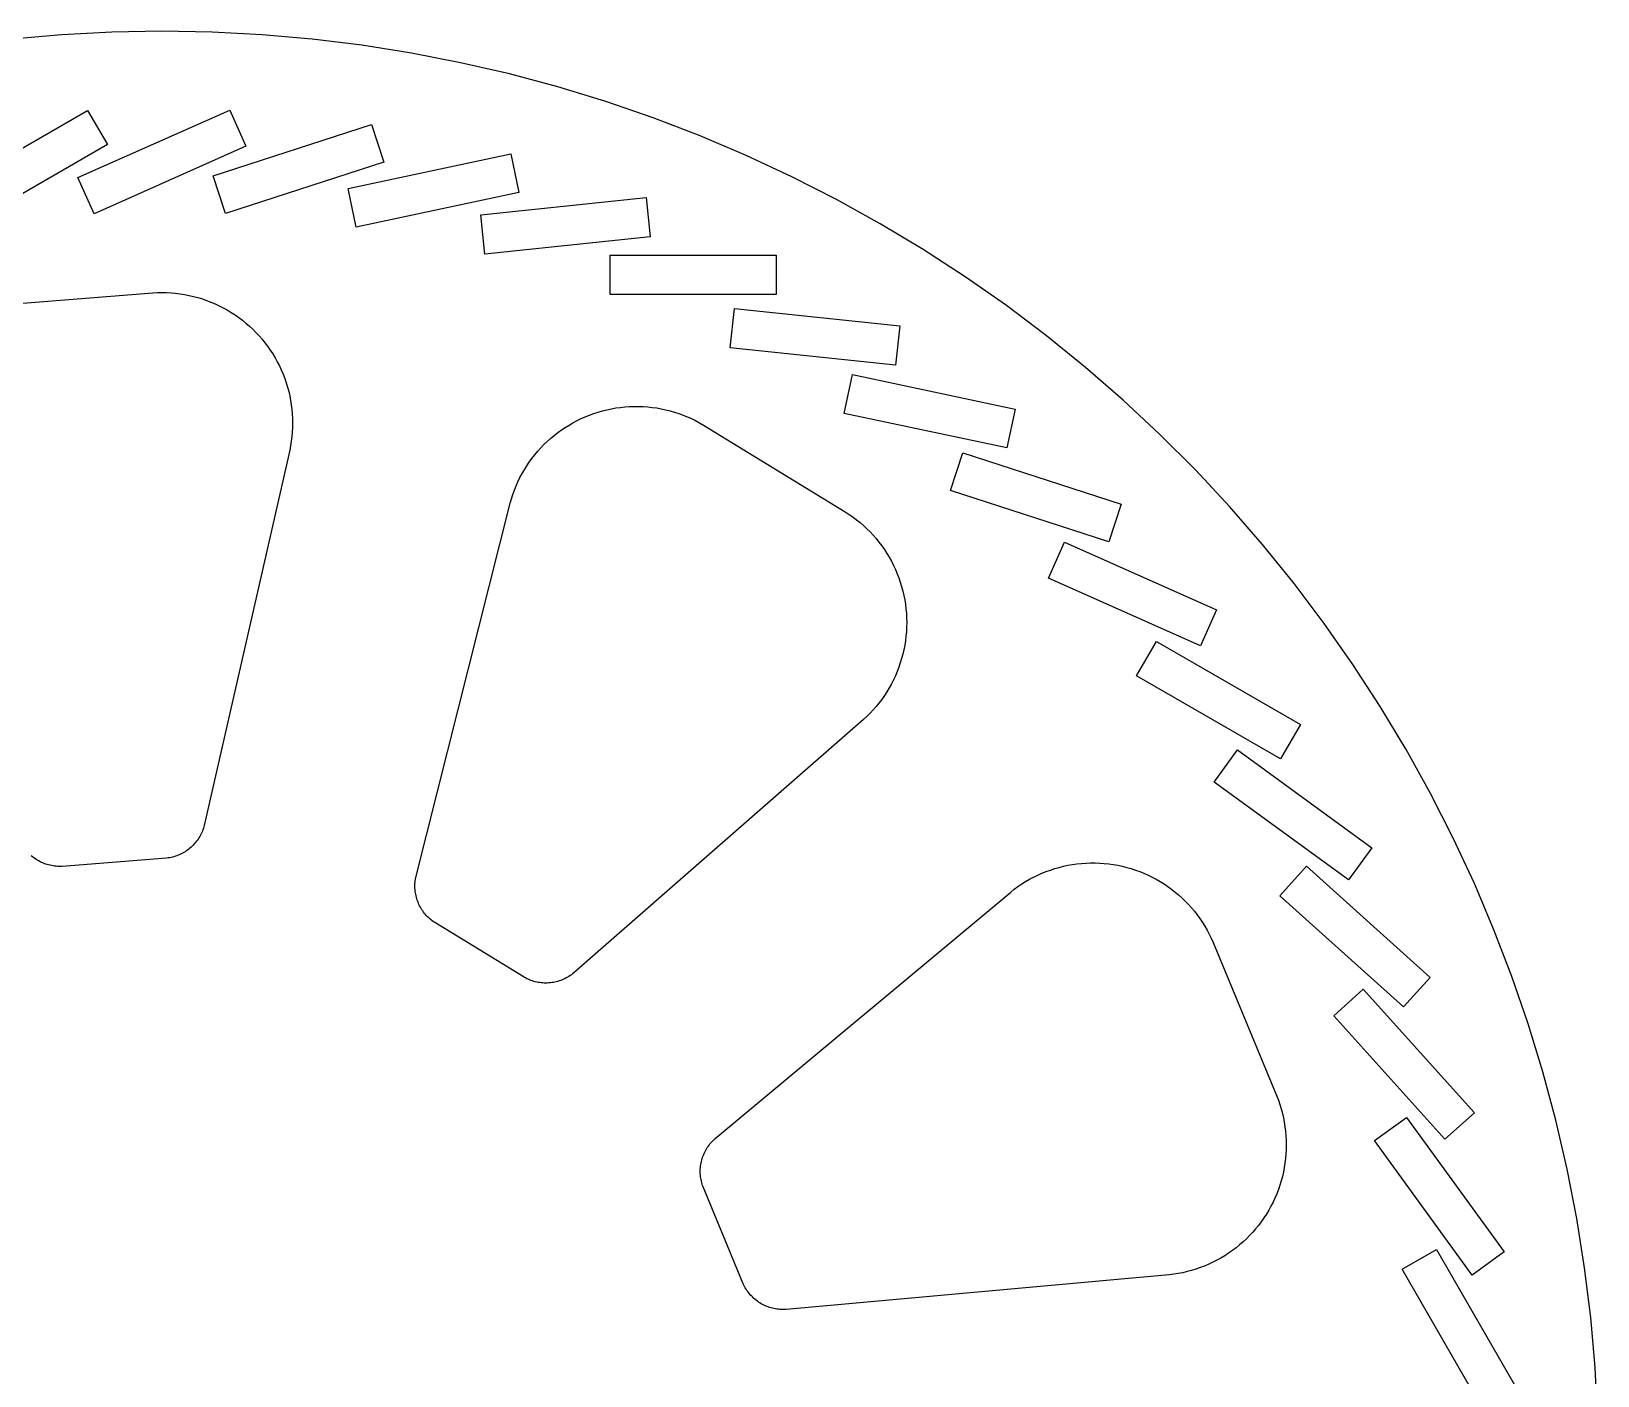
# Model space of a CAD drawing. Header units: metres. Extents: x -99 to 99, y -99 to 99.
# Drawn here: x -9 to 98.9, y 6.3 to 99 of the extents above; entities that cross this region are included whole.
import ezdxf

# ---------------------------------------------------------------- set-up
doc = ezdxf.new("R2010")
doc.units = ezdxf.units.M

msp = doc.modelspace()

# ---------------------------------------------------------------- linework, layer by layer
for p, q in [((-6.90588, 98.7588), (-10.3483, 98.4577)), ((-3.45505, 98.9397), (-6.90588, 98.7588)), ((0, 99), (-3.45505, 98.9397)), ((3.45505, 98.9397), (0, 99)), ((6.90588, 98.7588), (3.45505, 98.9397)), ((10.3483, 98.4577), (6.90588, 98.7588)), ((13.7781, 98.0365), (10.3483, 98.4577)), ((17.1912, 97.496), (13.7781, 98.0365)), ((20.5833, 96.8366), (17.1912, 97.496)), ((23.9503, 96.0593), (20.5833, 96.8366)), ((27.2881, 95.1649), (23.9503, 96.0593)), ((30.5927, 94.1546), (27.2881, 95.1649)), ((33.86, 93.0296), (30.5927, 94.1546)), ((-15.0524, 87.8241), (-5.12773, 93.5541)), ((-5.78981, 88.9164), (4.67941, 93.5776)), ((-5.12773, 93.5541), (-3.76273, 91.1898)), ((4.67941, 93.5776), (5.78981, 91.0836)), ((37.086, 91.7912), (33.86, 93.0296)), ((3.53619, 89.0345), (14.4353, 92.5758)), ((14.4353, 92.5758), (15.2789, 89.9794)), ((40.2669, 90.441), (37.086, 91.7912)), ((-3.76273, 91.1898), (-13.6874, 85.4598)), ((5.78981, 91.0836), (-4.67941, 86.4224)), ((15.2789, 89.9794), (4.37981, 86.4381)), ((12.8235, 88.1771), (24.033, 90.5598)), ((24.033, 90.5598), (24.6006, 87.8894)), ((43.3987, 88.9806), (40.2669, 90.441)), ((-4.67941, 86.4224), (-5.78981, 88.9164)), ((4.37981, 86.4381), (3.53619, 89.0345)), ((46.4777, 87.4118), (43.3987, 88.9806)), ((13.3911, 85.5068), (12.8235, 88.1771)), ((24.6006, 87.8894), (13.3911, 85.5068)), ((21.9702, 86.3537), (33.3674, 87.5515)), ((33.3674, 87.5515), (33.6528, 84.8365)), ((49.5, 85.7365), (46.4777, 87.4118)), ((22.2556, 83.6386), (21.9702, 86.3537)), ((52.462, 83.9568), (49.5, 85.7365)), ((33.6528, 84.8365), (22.2556, 83.6386)), ((30.8763, 80.8541), (30.8763, 83.5841)), ((30.8763, 83.5841), (42.3363, 83.5841)), ((42.3363, 83.5841), (42.3363, 80.8541)), ((55.3601, 82.0747), (52.462, 83.9568)), ((58.1907, 80.0927), (55.3601, 82.0747)), ((-12.0477, 80.0793), (-0.62779, 80.9781)), ((-0.62779, 80.9781), (-0.31407, 80.9945)), ((-0.31407, 80.9945), (0, 81)), ((0, 81), (0.31409, 80.9945)), ((0.31409, 80.9945), (0.62781, 80.9781)), ((0.62781, 80.9781), (0.94075, 80.9507)), ((0.94075, 80.9507), (1.25255, 80.9124)), ((1.25255, 80.9124), (1.56282, 80.8633)), ((1.56282, 80.8633), (1.8712, 80.8033)), ((1.8712, 80.8033), (2.17729, 80.7327)), ((2.17729, 80.7327), (2.48073, 80.6514)), ((2.48073, 80.6514), (2.78114, 80.5595)), ((2.78114, 80.5595), (3.07817, 80.4572)), ((3.07817, 80.4572), (3.37144, 80.3447)), ((3.37144, 80.3447), (3.66063, 80.2219)), ((3.66063, 80.2219), (3.94533, 80.0891)), ((3.94533, 80.0891), (4.22523, 79.9465)), ((4.22523, 79.9465), (4.5, 79.7942)), ((42.3363, 80.8541), (30.8763, 80.8541)), ((39.1587, 77.1837), (39.4441, 79.8987)), ((39.4441, 79.8987), (50.8413, 78.7009)), ((60.9505, 78.0131), (58.1907, 80.0927)), ((4.5, 79.7942), (4.76927, 79.6324)), ((4.76927, 79.6324), (5.03273, 79.4613)), ((5.03273, 79.4613), (5.29005, 79.2811)), ((5.29005, 79.2811), (5.54094, 79.0921)), ((5.54094, 79.0921), (5.78508, 78.8944)), ((5.78508, 78.8944), (6.02217, 78.6883)), ((6.02217, 78.6883), (6.25192, 78.474)), ((6.25192, 78.474), (6.47404, 78.2519)), ((6.47404, 78.2519), (6.68829, 78.0222)), ((6.68829, 78.0222), (6.89439, 77.7851)), ((6.89439, 77.7851), (7.09209, 77.5409)), ((50.8413, 78.7009), (50.5559, 75.9858)), ((63.636, 75.8384), (60.9505, 78.0131)), ((7.09209, 77.5409), (7.28114, 77.2901)), ((7.28114, 77.2901), (7.46133, 77.0327)), ((7.46133, 77.0327), (7.63243, 76.7693)), ((7.63243, 76.7693), (7.79422, 76.5)), ((50.5559, 75.9858), (39.1587, 77.1837)), ((7.79422, 76.5), (7.94652, 76.2252)), ((7.94652, 76.2252), (8.08914, 75.9453)), ((8.08914, 75.9453), (8.22191, 75.6606)), ((8.22191, 75.6606), (8.34465, 75.3714)), ((66.2439, 73.5713), (63.636, 75.8384)), ((8.34465, 75.3714), (8.45723, 75.0782)), ((8.45723, 75.0782), (8.55949, 74.7811)), ((8.55949, 74.7811), (8.65135, 74.4807)), ((47.0121, 72.6677), (47.5797, 75.338)), ((47.5797, 75.338), (58.7892, 72.9554)), ((8.65135, 74.4807), (8.73265, 74.1773)), ((8.73265, 74.1773), (8.80331, 73.8712)), ((8.80331, 73.8712), (8.86327, 73.5628)), ((8.86327, 73.5628), (8.9124, 73.2525)), ((68.7712, 71.2146), (66.2439, 73.5713)), ((8.9124, 73.2525), (8.95068, 72.9408)), ((8.95068, 72.9408), (8.97807, 72.6278)), ((8.97807, 72.6278), (8.99451, 72.3141)), ((28.8837, 72.3092), (29.1707, 72.437)), ((29.1707, 72.437), (29.462, 72.5547)), ((29.462, 72.5547), (29.7572, 72.6621)), ((29.7572, 72.6621), (30.056, 72.7592)), ((30.056, 72.7592), (30.3579, 72.8458)), ((30.3579, 72.8458), (30.6628, 72.9218)), ((30.6628, 72.9218), (30.97, 72.9871)), ((30.97, 72.9871), (31.2794, 73.0416)), ((31.2794, 73.0416), (31.5905, 73.0854)), ((31.5905, 73.0854), (31.9029, 73.1182)), ((31.9029, 73.1182), (32.2163, 73.1401)), ((32.2163, 73.1401), (32.5302, 73.1511)), ((32.5302, 73.1511), (32.8444, 73.1511)), ((32.8444, 73.1511), (33.1583, 73.1401)), ((33.1583, 73.1401), (33.4717, 73.1182)), ((33.4717, 73.1182), (33.7841, 73.0854)), ((33.7841, 73.0854), (34.0952, 73.0416)), ((34.0952, 73.0416), (34.4046, 72.9871)), ((34.4046, 72.9871), (34.7119, 72.9218)), ((34.7119, 72.9218), (35.0167, 72.8458)), ((35.0167, 72.8458), (35.3187, 72.7592)), ((35.3187, 72.7592), (35.6174, 72.6621)), ((35.6174, 72.6621), (35.9126, 72.5547)), ((35.9126, 72.5547), (36.2039, 72.437)), ((36.2039, 72.437), (36.4909, 72.3092)), ((58.2216, 70.285), (47.0121, 72.6677)), ((58.7892, 72.9554), (58.2216, 70.285)), ((8.97807, 71.3722), (8.95068, 71.0592)), ((8.99451, 71.6859), (8.97807, 71.3722)), ((8.99451, 72.3141), (9, 72)), ((9, 72), (8.99451, 71.6859)), ((27.0234, 71.1468), (27.271, 71.3402)), ((27.271, 71.3402), (27.5251, 71.5248)), ((27.5251, 71.5248), (27.7856, 71.7005)), ((27.7856, 71.7005), (28.052, 71.867)), ((28.052, 71.867), (28.324, 72.024)), ((28.324, 72.024), (28.6014, 72.1715)), ((28.6014, 72.1715), (28.8837, 72.3092)), ((36.4909, 72.3092), (36.7732, 72.1715)), ((36.7732, 72.1715), (37.0506, 72.024)), ((37.0506, 72.024), (37.3226, 71.867)), ((37.3226, 71.867), (47.0898, 65.8817)), ((8.86327, 70.4372), (8.80331, 70.1288)), ((8.9124, 70.7474), (8.86327, 70.4372)), ((8.95068, 71.0592), (8.9124, 70.7474)), ((25.8949, 70.057), (26.1051, 70.2904)), ((26.1051, 70.2904), (26.3233, 70.5164)), ((26.3233, 70.5164), (26.5493, 70.7346)), ((26.5493, 70.7346), (26.7828, 70.9448)), ((26.7828, 70.9448), (27.0234, 71.1468)), ((71.2146, 68.7712), (68.7712, 71.2146)), ((8.80331, 70.1288), (2.91087, 44.2742)), ((25.1393, 69.0542), (25.3149, 69.3146)), ((25.3149, 69.3146), (25.4996, 69.5688)), ((25.4996, 69.5688), (25.693, 69.8163)), ((25.693, 69.8163), (25.8949, 70.057)), ((54.3504, 67.3555), (55.194, 69.9519)), ((55.194, 69.9519), (66.0931, 66.4106)), ((24.5305, 67.956), (24.6682, 68.2384)), ((24.6682, 68.2384), (24.8157, 68.5157)), ((24.8157, 68.5157), (24.9728, 68.7878)), ((24.9728, 68.7878), (25.1393, 69.0542)), ((73.5713, 66.2439), (71.2146, 68.7712)), ((24.0806, 66.7838), (24.1777, 67.0826)), ((24.1777, 67.0826), (24.2851, 67.3778)), ((24.2851, 67.3778), (24.4028, 67.669)), ((24.4028, 67.669), (24.5305, 67.956)), ((65.2495, 63.8142), (54.3504, 67.3555)), ((17.5065, 40.7701), (23.994, 66.4818)), ((23.994, 66.4818), (24.0806, 66.7838)), ((47.0898, 65.8817), (47.3533, 65.7105)), ((66.0931, 66.4106), (65.2495, 63.8142)), ((75.8384, 63.636), (73.5713, 66.2439)), ((47.3533, 65.7105), (47.6106, 65.5304)), ((47.6106, 65.5304), (47.8615, 65.3413)), ((47.8615, 65.3413), (48.1056, 65.1436)), ((48.1056, 65.1436), (48.3427, 64.9375)), ((48.3427, 64.9375), (48.5724, 64.7233)), ((48.5724, 64.7233), (48.7946, 64.5011)), ((48.7946, 64.5011), (49.0088, 64.2714)), ((49.0088, 64.2714), (49.2149, 64.0343)), ((49.2149, 64.0343), (49.4126, 63.7902)), ((49.4126, 63.7902), (49.6017, 63.5393)), ((61.0932, 61.3054), (62.2036, 63.7993)), ((62.2036, 63.7993), (72.6728, 59.1381)), ((49.6017, 63.5393), (49.7819, 63.282)), ((49.7819, 63.282), (49.9529, 63.0185)), ((49.9529, 63.0185), (50.1148, 62.7492)), ((50.1148, 62.7492), (50.267, 62.4745)), ((78.0131, 60.9505), (75.8384, 63.636)), ((50.267, 62.4745), (50.4097, 62.1945)), ((50.4097, 62.1945), (50.5424, 61.9098)), ((50.5424, 61.9098), (50.6652, 61.6207)), ((50.6652, 61.6207), (50.7778, 61.3274)), ((50.7778, 61.3274), (50.88, 61.0304)), ((50.88, 61.0304), (50.9719, 60.7299)), ((50.9719, 60.7299), (51.0532, 60.4265)), ((71.5625, 56.6441), (61.0932, 61.3054)), ((80.0927, 58.1907), (78.0131, 60.9505)), ((51.0532, 60.4265), (51.1239, 60.1204)), ((51.1239, 60.1204), (51.1838, 59.812)), ((51.1838, 59.812), (51.2329, 59.5018)), ((51.2329, 59.5018), (51.2712, 59.19)), ((51.2712, 59.19), (51.2986, 58.877)), ((51.2986, 58.877), (51.315, 58.5633)), ((51.315, 58.5633), (51.3205, 58.2492)), ((72.6728, 59.1381), (71.5625, 56.6441)), ((51.2712, 57.3085), (51.2329, 56.9967)), ((51.2986, 57.6214), (51.2712, 57.3085)), ((51.315, 57.9351), (51.2986, 57.6214)), ((51.3205, 58.2492), (51.315, 57.9351)), ((82.0747, 55.3601), (80.0927, 58.1907)), ((51.1239, 56.378), (51.0532, 56.0719)), ((51.1838, 56.6864), (51.1239, 56.378)), ((51.2329, 56.9967), (51.1838, 56.6864)), ((67.1667, 54.5835), (68.5317, 56.9478)), ((68.5317, 56.9478), (78.4563, 51.2178)), ((50.7778, 55.171), (50.6652, 54.8778)), ((50.88, 55.4681), (50.7778, 55.171)), ((50.9719, 55.7685), (50.88, 55.4681)), ((51.0532, 56.0719), (50.9719, 55.7685)), ((83.9568, 52.462), (82.0747, 55.3601)), ((50.267, 54.024), (50.1147, 53.7492)), ((50.4097, 54.3039), (50.267, 54.024)), ((50.5424, 54.5886), (50.4097, 54.3039)), ((50.6652, 54.8778), (50.5424, 54.5886)), ((77.0914, 48.8535), (67.1667, 54.5835)), ((49.6017, 52.9592), (49.4126, 52.7083)), ((49.7819, 53.2165), (49.6017, 52.9592)), ((49.953, 53.4799), (49.7819, 53.2165)), ((50.1147, 53.7492), (49.953, 53.4799)), ((48.7946, 51.9973), (48.5724, 51.7752)), ((49.0088, 52.227), (48.7946, 51.9973)), ((49.2149, 52.4641), (49.0088, 52.227)), ((49.4126, 52.7083), (49.2149, 52.4641)), ((85.7365, 49.5), (83.9568, 52.462)), ((48.3427, 51.5609), (28.3787, 34.1076)), ((48.5724, 51.7752), (48.3427, 51.5609)), ((78.4563, 51.2178), (77.0914, 48.8535)), ((72.5043, 47.2637), (74.1089, 49.4723)), ((74.1089, 49.4723), (83.3803, 42.7363)), ((87.4118, 46.4777), (85.7365, 49.5)), ((81.7756, 40.5277), (72.5043, 47.2637)), ((88.9806, 43.3987), (87.4118, 46.4777)), ((2.91087, 44.2742), (2.88377, 44.1731)), ((2.42705, 43.2366), (2.36403, 43.153)), ((2.48711, 43.3224), (2.42705, 43.2366)), ((2.54414, 43.4102), (2.48711, 43.3224)), ((2.59807, 43.5), (2.54414, 43.4102)), ((2.64883, 43.5916), (2.59807, 43.5)), ((2.69638, 43.6849), (2.64883, 43.5916)), ((2.74063, 43.7798), (2.69638, 43.6849)), ((2.78154, 43.8762), (2.74063, 43.7798)), ((2.81908, 43.9739), (2.78154, 43.8762)), ((2.85316, 44.0729), (2.81908, 43.9739)), ((2.88377, 44.1731), (2.85316, 44.0729)), ((90.441, 40.2669), (88.9806, 43.3987)), ((-8.92751, 42.1145), (-9.00771, 42.1818)), ((-8.84497, 42.05), (-8.92751, 42.1145)), ((0.8269, 42.1162), (0.72575, 42.0891)), ((0.92705, 42.1468), (0.8269, 42.1162)), ((1.02605, 42.1809), (0.92705, 42.1468)), ((1.12381, 42.2184), (1.02605, 42.1809)), ((1.2202, 42.2594), (1.12381, 42.2184)), ((1.31511, 42.3036), (1.2202, 42.2594)), ((1.4084, 42.3512), (1.31511, 42.3036)), ((1.5, 42.4019), (1.4084, 42.3512)), ((1.58975, 42.4558), (1.5, 42.4019)), ((1.67757, 42.5129), (1.58975, 42.4558)), ((1.76335, 42.5729), (1.67757, 42.5129)), ((1.84697, 42.636), (1.76335, 42.5729)), ((1.92836, 42.7019), (1.84697, 42.636)), ((2.00739, 42.7706), (1.92836, 42.7019)), ((2.08397, 42.842), (2.00739, 42.7706)), ((2.158, 42.916), (2.08397, 42.842)), ((2.22943, 42.9926), (2.158, 42.916)), ((2.29813, 43.0716), (2.22943, 42.9926)), ((2.36403, 43.153), (2.29813, 43.0716)), ((83.3803, 42.7363), (81.7756, 40.5277)), ((-8.76027, 41.9885), (-8.84497, 42.05)), ((-8.67345, 41.9299), (-8.76027, 41.9885)), ((-8.58466, 41.8745), (-8.67345, 41.9299)), ((-8.49396, 41.8221), (-8.58466, 41.8745)), ((-8.4015, 41.7729), (-8.49396, 41.8221)), ((-8.30739, 41.727), (-8.4015, 41.7729)), ((-8.21173, 41.6844), (-8.30739, 41.727)), ((-8.11462, 41.6452), (-8.21173, 41.6844)), ((-8.01624, 41.6094), (-8.11462, 41.6452)), ((-7.91666, 41.577), (-8.01624, 41.6094)), ((-7.81599, 41.5482), (-7.91666, 41.577)), ((-7.71439, 41.5229), (-7.81599, 41.5482)), ((-7.61195, 41.5011), (-7.71439, 41.5229)), ((-7.50883, 41.4829), (-7.61195, 41.5011)), ((-7.40514, 41.4683), (-7.50883, 41.4829)), ((-7.30099, 41.4574), (-7.40514, 41.4683)), ((-7.19655, 41.4501), (-7.30099, 41.4574)), ((-7.09189, 41.4464), (-7.19655, 41.4501)), ((-6.98718, 41.4464), (-7.09189, 41.4464)), ((-6.88254, 41.4501), (-6.98718, 41.4464)), ((0.31358, 42.0164), (-6.88254, 41.4501)), ((0.41751, 42.0292), (0.31358, 42.0164)), ((0.52094, 42.0456), (0.41751, 42.0292)), ((0.62373, 42.0656), (0.52094, 42.0456)), ((0.72575, 42.0891), (0.62373, 42.0656)), ((60.6359, 40.9718), (60.9272, 41.0895)), ((60.9272, 41.0895), (61.2224, 41.197)), ((61.2224, 41.197), (61.5211, 41.294)), ((61.5211, 41.294), (61.8231, 41.3806)), ((61.8231, 41.3806), (62.1279, 41.4566)), ((62.1279, 41.4566), (62.4352, 41.5219)), ((62.4352, 41.5219), (62.7446, 41.5765)), ((62.7446, 41.5765), (63.0556, 41.6202)), ((63.0556, 41.6202), (63.368, 41.653)), ((63.368, 41.653), (63.6814, 41.675)), ((63.6814, 41.675), (63.9954, 41.6859)), ((63.9954, 41.6859), (64.3095, 41.6859)), ((64.3095, 41.6859), (64.6235, 41.675)), ((64.6235, 41.675), (64.9369, 41.6531)), ((64.9369, 41.6531), (65.2493, 41.6202)), ((65.2493, 41.6202), (65.5604, 41.5765)), ((65.5604, 41.5765), (65.8697, 41.5219)), ((65.8697, 41.5219), (66.177, 41.4566)), ((66.177, 41.4566), (66.4818, 41.3806)), ((66.4818, 41.3806), (66.7838, 41.294)), ((66.7838, 41.294), (67.0826, 41.197)), ((67.0826, 41.197), (67.3778, 41.0895)), ((67.3778, 41.0895), (67.669, 40.9718)), ((77.0475, 39.426), (78.8742, 41.4548)), ((78.8742, 41.4548), (87.3907, 33.7866)), ((17.43, 40.1476), (17.4337, 40.2523)), ((17.43, 40.0429), (17.43, 40.1476)), ((17.4337, 39.9383), (17.43, 40.0429)), ((17.4337, 40.2523), (17.441, 40.3568)), ((17.441, 40.3568), (17.4519, 40.4609)), ((17.4519, 40.4609), (17.4665, 40.5646)), ((17.4665, 40.5646), (17.4847, 40.6677)), ((17.4847, 40.6677), (17.5065, 40.7701)), ((58.7361, 39.875), (58.9903, 40.0597)), ((58.9903, 40.0597), (59.2507, 40.2353)), ((59.2507, 40.2353), (59.5171, 40.4018)), ((59.5171, 40.4018), (59.7892, 40.5589)), ((59.7892, 40.5589), (60.0665, 40.7064)), ((60.0665, 40.7064), (60.3489, 40.8441)), ((60.3489, 40.8441), (60.6359, 40.9718)), ((67.669, 40.9718), (67.956, 40.8441)), ((67.956, 40.8441), (68.2384, 40.7063)), ((68.2384, 40.7063), (68.5157, 40.5589)), ((68.5157, 40.5589), (68.7878, 40.4018)), ((68.7878, 40.4018), (69.0542, 40.2353)), ((69.0542, 40.2353), (69.3147, 40.0597)), ((69.3147, 40.0597), (69.5688, 39.875)), ((91.7912, 37.086), (90.441, 40.2669)), ((17.441, 39.8338), (17.4337, 39.9383)), ((17.4519, 39.7297), (17.441, 39.8338)), ((17.4665, 39.626), (17.4519, 39.7297)), ((17.4847, 39.5229), (17.4665, 39.626)), ((17.5065, 39.4204), (17.4847, 39.5229)), ((17.5318, 39.3188), (17.5065, 39.4204)), ((17.5607, 39.2182), (17.5318, 39.3188)), ((17.593, 39.1186), (17.5607, 39.2182)), ((17.6288, 39.0202), (17.593, 39.1186)), ((17.668, 38.9231), (17.6288, 39.0202)), ((17.7106, 38.8274), (17.668, 38.9231)), ((38.1271, 22.6937), (58.4886, 39.6816)), ((58.4886, 39.6816), (58.7361, 39.875)), ((69.5688, 39.875), (69.8163, 39.6816)), ((69.8163, 39.6816), (70.057, 39.4797)), ((70.057, 39.4797), (70.2905, 39.2695)), ((70.2905, 39.2695), (70.5164, 39.0513)), ((70.5164, 39.0513), (70.7346, 38.8253)), ((85.5639, 31.7578), (77.0475, 39.426)), ((17.7565, 38.7333), (17.7106, 38.8274)), ((17.8057, 38.6408), (17.7565, 38.7333)), ((17.8581, 38.5502), (17.8057, 38.6408)), ((17.9136, 38.4613), (17.8581, 38.5502)), ((17.9721, 38.3745), (17.9136, 38.4613)), ((18.0337, 38.2898), (17.9721, 38.3745)), ((18.0981, 38.2073), (18.0337, 38.2898)), ((18.1654, 38.1271), (18.0981, 38.2073)), ((18.2355, 38.0493), (18.1654, 38.1271)), ((18.3082, 37.974), (18.2355, 38.0493)), ((18.3836, 37.9012), (18.3082, 37.974)), ((18.4614, 37.8311), (18.3836, 37.9012)), ((18.5416, 37.7638), (18.4614, 37.8311)), ((70.7346, 38.8253), (70.9448, 38.5918)), ((70.9448, 38.5918), (71.1468, 38.3512)), ((71.1468, 38.3512), (71.3402, 38.1036)), ((71.3402, 38.1036), (71.5248, 37.8495)), ((71.5248, 37.8495), (71.7005, 37.5891)), ((18.6241, 37.6994), (18.5416, 37.7638)), ((18.7088, 37.6378), (18.6241, 37.6994)), ((18.7957, 37.5793), (18.7088, 37.6378)), ((24.9503, 33.8077), (18.7957, 37.5793)), ((71.7005, 37.5891), (71.867, 37.3226)), ((71.867, 37.3226), (72.024, 37.0506)), ((72.024, 37.0506), (72.1715, 36.7732)), ((72.1715, 36.7732), (72.3092, 36.4909)), ((93.0296, 33.86), (91.7912, 37.086)), ((72.3092, 36.4909), (72.437, 36.2039)), ((72.437, 36.2039), (76.8207, 25.6207)), ((25.0419, 33.7569), (24.9503, 33.8077)), ((25.1352, 33.7094), (25.0419, 33.7569)), ((25.2301, 33.6651), (25.1352, 33.7094)), ((25.3265, 33.6242), (25.2301, 33.6651)), ((25.4243, 33.5867), (25.3265, 33.6242)), ((25.5233, 33.5526), (25.4243, 33.5867)), ((25.6234, 33.522), (25.5233, 33.5526)), ((25.7245, 33.4949), (25.6234, 33.522)), ((25.8266, 33.4713), (25.7245, 33.4949)), ((25.9294, 33.4513), (25.8266, 33.4713)), ((27.0741, 33.4713), (26.9713, 33.4513)), ((27.1761, 33.4949), (27.0741, 33.4713)), ((27.2772, 33.522), (27.1761, 33.4949)), ((27.3774, 33.5526), (27.2772, 33.522)), ((27.4764, 33.5867), (27.3774, 33.5526)), ((27.5741, 33.6242), (27.4764, 33.5867)), ((27.6705, 33.6651), (27.5741, 33.6242)), ((27.7654, 33.7094), (27.6705, 33.6651)), ((27.8587, 33.7569), (27.7654, 33.7094)), ((27.9503, 33.8077), (27.8587, 33.7569)), ((28.0401, 33.8616), (27.9503, 33.8077)), ((28.1279, 33.9186), (28.0401, 33.8616)), ((28.2137, 33.9787), (28.1279, 33.9186)), ((28.2973, 34.0417), (28.2137, 33.9787)), ((28.3787, 34.1076), (28.2973, 34.0417)), ((87.3907, 33.7866), (85.5639, 31.7578)), ((94.1546, 30.5927), (93.0296, 33.86)), ((26.0328, 33.435), (25.9294, 33.4513)), ((26.1367, 33.4222), (26.0328, 33.435)), ((26.241, 33.4131), (26.1367, 33.4222)), ((26.3456, 33.4076), (26.241, 33.4131)), ((26.4503, 33.4057), (26.3456, 33.4076)), ((26.555, 33.4076), (26.4503, 33.4057)), ((26.6596, 33.4131), (26.555, 33.4076)), ((26.7639, 33.4222), (26.6596, 33.4131)), ((26.8678, 33.435), (26.7639, 33.4222)), ((26.9713, 33.4513), (26.8678, 33.435)), ((80.7466, 31.1564), (82.7754, 32.9831)), ((82.7754, 32.9831), (90.4436, 24.4667)), ((88.4148, 22.6399), (80.7466, 31.1564)), ((95.1649, 27.2881), (94.1546, 30.5927)), ((96.0593, 23.9503), (95.1649, 27.2881)), ((76.8207, 25.6207), (76.9333, 25.3274)), ((76.9333, 25.3274), (77.0356, 25.0304)), ((77.0356, 25.0304), (77.1274, 24.7299)), ((77.1274, 24.7299), (77.2087, 24.4265)), ((77.2087, 24.4265), (77.2794, 24.1204)), ((77.2794, 24.1204), (77.3393, 23.8121)), ((77.3393, 23.8121), (77.3885, 23.5018)), ((83.561, 22.5454), (85.7696, 24.15)), ((85.7696, 24.15), (92.5056, 14.8787)), ((90.4436, 24.4667), (88.4148, 22.6399)), ((96.8366, 20.5833), (96.0593, 23.9503)), ((38.0493, 22.6236), (38.1271, 22.6937)), ((77.3885, 23.5018), (77.4267, 23.19)), ((77.4267, 23.19), (77.4541, 22.877)), ((77.4541, 22.877), (77.4706, 22.5633)), ((37.2945, 21.5047), (37.3338, 21.6017)), ((37.3338, 21.6017), (37.3764, 21.6974)), ((37.3764, 21.6974), (37.4223, 21.7915)), ((37.4223, 21.7915), (37.4714, 21.884)), ((37.4714, 21.884), (37.5238, 21.9747)), ((37.5238, 21.9747), (37.5793, 22.0635)), ((37.5793, 22.0635), (37.6378, 22.1503)), ((37.6378, 22.1503), (37.6994, 22.235)), ((37.6994, 22.235), (37.7638, 22.3175)), ((37.7638, 22.3175), (37.8312, 22.3977)), ((37.8312, 22.3977), (37.9012, 22.4756)), ((37.9012, 22.4756), (37.974, 22.5509)), ((37.974, 22.5509), (38.0493, 22.6236)), ((77.4541, 21.6214), (77.4268, 21.3085)), ((77.4706, 21.9351), (77.4541, 21.6214)), ((77.4706, 22.5633), (77.476, 22.2492)), ((77.476, 22.2492), (77.4706, 21.9351)), ((90.297, 13.274), (83.561, 22.5454)), ((37.0957, 20.4819), (37.0994, 20.5866)), ((37.0994, 20.5866), (37.1067, 20.691)), ((37.1067, 20.691), (37.1176, 20.7952)), ((37.1176, 20.7952), (37.1322, 20.8989)), ((37.1322, 20.8989), (37.1504, 21.002)), ((37.1504, 21.002), (37.1722, 21.1044)), ((37.1722, 21.1044), (37.1975, 21.206)), ((37.1975, 21.206), (37.2264, 21.3067)), ((37.2264, 21.3067), (37.2587, 21.4062)), ((37.2587, 21.4062), (37.2945, 21.5047)), ((77.3393, 20.6864), (77.2794, 20.378)), ((77.3885, 20.9967), (77.3393, 20.6864)), ((77.4268, 21.3085), (77.3885, 20.9967)), ((97.496, 17.1912), (96.8366, 20.5833)), ((37.0957, 20.3772), (37.0957, 20.4819)), ((37.0994, 20.2725), (37.0957, 20.3772)), ((37.1067, 20.1681), (37.0994, 20.2725)), ((37.1176, 20.0639), (37.1067, 20.1681)), ((37.1322, 19.9603), (37.1176, 20.0639)), ((37.1504, 19.8571), (37.1322, 19.9603)), ((37.1722, 19.7547), (37.1504, 19.8571)), ((37.1975, 19.6531), (37.1722, 19.7547)), ((37.2264, 19.5524), (37.1975, 19.6531)), ((37.2587, 19.4529), (37.2264, 19.5524)), ((37.2945, 19.3545), (37.2587, 19.4529)), ((77.0356, 19.4681), (76.9333, 19.1711)), ((77.1274, 19.7685), (77.0356, 19.4681)), ((77.2087, 20.0719), (77.1274, 19.7685)), ((77.2794, 20.378), (77.2087, 20.0719)), ((40.0569, 12.6855), (37.2945, 19.3545)), ((76.698, 18.5886), (76.5652, 18.3039)), ((76.8207, 18.8778), (76.698, 18.5886)), ((76.9333, 19.1711), (76.8207, 18.8778)), ((76.1085, 17.4799), (75.9374, 17.2165)), ((76.2703, 17.7492), (76.1085, 17.4799)), ((76.4226, 18.024), (76.2703, 17.7492)), ((76.5652, 18.3039), (76.4226, 18.024)), ((75.1644, 16.2271), (74.9501, 15.9973)), ((75.3705, 16.4641), (75.1644, 16.2271)), ((75.5681, 16.7083), (75.3705, 16.4641)), ((75.7572, 16.9592), (75.5681, 16.7083)), ((75.9374, 17.2165), (75.7572, 16.9592)), ((98.0365, 13.7781), (97.496, 17.1912)), ((74.017, 15.1571), (73.7661, 14.9681)), ((74.2611, 15.3548), (74.017, 15.1571)), ((74.4982, 15.5609), (74.2611, 15.3548)), ((74.728, 15.7752), (74.4982, 15.5609)), ((74.9501, 15.9973), (74.728, 15.7752)), ((72.4214, 14.1601), (72.1367, 14.0273)), ((72.7013, 14.3027), (72.4214, 14.1601)), ((72.9761, 14.455), (72.7013, 14.3027)), ((73.2453, 14.6168), (72.9761, 14.455)), ((73.5088, 14.7879), (73.2453, 14.6168)), ((73.7661, 14.9681), (73.5088, 14.7879)), ((85.4598, 13.6874), (87.8241, 15.0524)), ((87.8241, 15.0524), (93.5541, 5.12773)), ((92.5056, 14.8787), (90.297, 13.274)), ((69.4168, 13.2985), (43.0068, 10.9131)), ((69.7286, 13.3368), (69.4168, 13.2985)), ((70.0389, 13.386), (69.7286, 13.3368)), ((70.3473, 13.4459), (70.0389, 13.386)), ((70.6534, 13.5166), (70.3473, 13.4459)), ((70.9568, 13.5979), (70.6534, 13.5166)), ((71.2572, 13.6897), (70.9568, 13.5979)), ((71.5542, 13.792), (71.2572, 13.6897)), ((71.8475, 13.9046), (71.5542, 13.792)), ((72.1367, 14.0273), (71.8475, 13.9046)), ((91.1898, 3.76273), (85.4598, 13.6874)), ((98.4577, 10.3483), (98.0365, 13.7781)), ((40.1012, 12.5907), (40.0569, 12.6855)), ((40.1487, 12.4973), (40.1012, 12.5907)), ((40.1994, 12.4058), (40.1487, 12.4973)), ((40.2534, 12.316), (40.1994, 12.4058)), ((40.3104, 12.2282), (40.2534, 12.316)), ((40.3705, 12.1424), (40.3104, 12.2282)), ((40.4335, 12.0588), (40.3705, 12.1424)), ((40.4994, 11.9774), (40.4335, 12.0588)), ((40.5681, 11.8984), (40.4994, 11.9774)), ((40.6395, 11.8218), (40.5681, 11.8984)), ((40.7135, 11.7477), (40.6395, 11.8218)), ((40.7901, 11.6763), (40.7135, 11.7477)), ((40.8692, 11.6076), (40.7901, 11.6763)), ((40.9505, 11.5417), (40.8692, 11.6076)), ((41.0342, 11.4787), (40.9505, 11.5417)), ((41.1199, 11.4187), (41.0342, 11.4787)), ((41.2078, 11.3616), (41.1199, 11.4187)), ((41.2975, 11.3077), (41.2078, 11.3616)), ((41.3891, 11.2569), (41.2975, 11.3077)), ((41.4824, 11.2094), (41.3891, 11.2569)), ((41.5773, 11.1651), (41.4824, 11.2094)), ((41.6737, 11.1242), (41.5773, 11.1651)), ((41.7715, 11.0867), (41.6737, 11.1242)), ((41.8705, 11.0526), (41.7715, 11.0867)), ((41.9706, 11.022), (41.8705, 11.0526)), ((42.0718, 10.9949), (41.9706, 11.022)), ((42.1738, 10.9713), (42.0718, 10.9949)), ((42.2766, 10.9513), (42.1738, 10.9713)), ((42.38, 10.935), (42.2766, 10.9513)), ((42.4839, 10.9222), (42.38, 10.935)), ((42.5883, 10.9131), (42.4839, 10.9222)), ((42.6928, 10.9076), (42.5883, 10.9131)), ((42.7975, 10.9058), (42.6928, 10.9076)), ((42.9022, 10.9076), (42.7975, 10.9058)), ((43.0068, 10.9131), (42.9022, 10.9076)), ((98.7588, 6.90588), (98.4577, 10.3483)), ((98.9397, 3.45505), (98.7588, 6.90588))]:
    msp.add_line(p, q)

doc.saveas('drawing.dxf')
